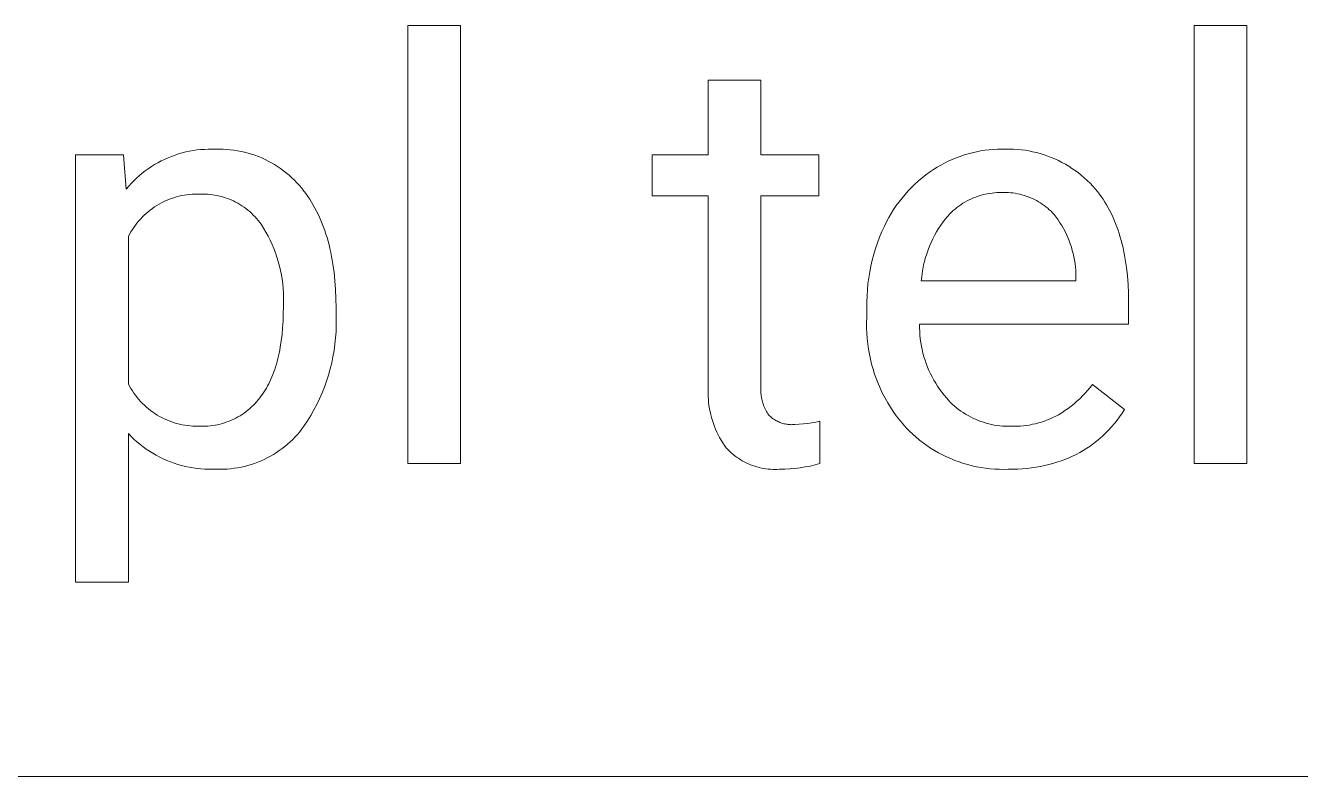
# Model space of a CAD drawing. Header units: millimetres. Extents: x 3269 to 7089, y 1744 to 4413.
# Drawn here: x 6124.9 to 6236, y 1957.3 to 2022.7 of the extents above; entities that cross this region are included whole.
import ezdxf

# ---------------------------------------------------------------- set-up
doc = ezdxf.new("R2010")
doc.units = ezdxf.units.MM
doc.header["$MEASUREMENT"] = 0
doc.layers.add('Domyślny', color=7, linetype='Continuous', true_color=0x000000)

msp = doc.modelspace()

# ---------------------------------------------------------------- linework, layer by layer
at = {"layer": 'Domyślny', "color": 18, "lineweight": 15, "true_color": 0x000000}
for p, q in [((6158.24, 1984.59), (6158.24, 2022.75)), ((6158.24, 2022.75), (6162.83, 2022.75)), ((6162.83, 2022.75), (6162.83, 1984.59)), ((6226.77, 1984.59), (6226.77, 2022.75)), ((6226.77, 2022.75), (6231.36, 2022.75)), ((6231.36, 2022.75), (6231.36, 1984.59)), ((6184.43, 2011.47), (6184.43, 2017.98)), ((6184.43, 2017.98), (6189.02, 2017.98)), ((6189.02, 2017.98), (6189.02, 2011.47)), ((6138.92, 2011.73), (6139.24, 2011.8)), ((6139.24, 2011.8), (6139.56, 2011.86)), ((6139.56, 2011.86), (6139.88, 2011.91)), ((6139.88, 2011.91), (6140.21, 2011.94)), ((6140.21, 2011.94), (6140.54, 2011.96)), ((6140.54, 2011.96), (6140.86, 2011.98)), ((6140.86, 2011.98), (6141.19, 2011.98)), ((6141.19, 2011.98), (6141.52, 2011.97)), ((6141.52, 2011.97), (6141.84, 2011.97)), ((6141.84, 2011.97), (6142.15, 2011.97)), ((6142.15, 2011.97), (6142.47, 2011.95)), ((6142.47, 2011.95), (6142.78, 2011.93)), ((6142.78, 2011.93), (6143.09, 2011.89)), ((6143.09, 2011.89), (6143.41, 2011.84)), ((6143.41, 2011.84), (6143.72, 2011.78)), ((6143.72, 2011.78), (6144.03, 2011.71)), ((6207.79, 2011.75), (6208.15, 2011.82)), ((6208.15, 2011.82), (6208.52, 2011.88)), ((6208.52, 2011.88), (6208.89, 2011.92)), ((6208.89, 2011.92), (6209.25, 2011.95)), ((6209.25, 2011.95), (6209.62, 2011.97)), ((6209.62, 2011.97), (6209.99, 2011.97)), ((6209.99, 2011.97), (6210.33, 2011.98)), ((6210.33, 2011.98), (6210.67, 2011.99)), ((6210.67, 2011.99), (6211.01, 2011.98)), ((6211.01, 2011.98), (6211.35, 2011.95)), ((6211.35, 2011.95), (6211.69, 2011.92)), ((6211.69, 2011.92), (6212.03, 2011.88)), ((6212.03, 2011.88), (6212.36, 2011.82)), ((6212.36, 2011.82), (6212.69, 2011.75)), ((6212.69, 2011.75), (6213.02, 2011.68)), ((6129.3, 1974.25), (6129.3, 2011.47)), ((6129.3, 2011.47), (6133.49, 2011.47)), ((6133.49, 2011.47), (6133.72, 2008.5)), ((6136.19, 2010.63), (6136.47, 2010.8)), ((6136.47, 2010.8), (6136.76, 2010.95)), ((6136.76, 2010.95), (6137.06, 2011.09)), ((6137.06, 2011.09), (6137.36, 2011.23)), ((6137.36, 2011.23), (6137.66, 2011.35)), ((6137.66, 2011.35), (6137.97, 2011.46)), ((6137.97, 2011.46), (6138.28, 2011.56)), ((6138.28, 2011.56), (6138.6, 2011.65)), ((6138.6, 2011.65), (6138.92, 2011.73)), ((6144.03, 2011.71), (6144.33, 2011.63)), ((6144.33, 2011.63), (6144.63, 2011.54)), ((6144.63, 2011.54), (6144.93, 2011.44)), ((6144.93, 2011.44), (6145.23, 2011.33)), ((6145.23, 2011.33), (6145.52, 2011.21)), ((6145.52, 2011.21), (6145.81, 2011.08)), ((6145.81, 2011.08), (6146.09, 2010.94)), ((6146.09, 2010.94), (6146.37, 2010.79)), ((6146.37, 2010.79), (6146.64, 2010.63)), ((6179.54, 2007.92), (6179.54, 2011.47)), ((6179.54, 2011.47), (6184.43, 2011.47)), ((6189.02, 2011.47), (6194.05, 2011.47)), ((6194.05, 2011.47), (6194.05, 2007.92)), ((6204.68, 2010.59), (6205.01, 2010.77)), ((6205.01, 2010.77), (6205.34, 2010.93)), ((6205.34, 2010.93), (6205.68, 2011.08)), ((6205.68, 2011.08), (6206.02, 2011.22)), ((6206.02, 2011.22), (6206.36, 2011.35)), ((6206.36, 2011.35), (6206.72, 2011.47)), ((6206.72, 2011.47), (6207.07, 2011.58)), ((6207.07, 2011.58), (6207.43, 2011.67)), ((6207.43, 2011.67), (6207.79, 2011.75)), ((6213.02, 2011.68), (6213.35, 2011.59)), ((6213.35, 2011.59), (6213.68, 2011.49)), ((6213.68, 2011.49), (6214, 2011.38)), ((6214, 2011.38), (6214.31, 2011.25)), ((6214.31, 2011.25), (6214.63, 2011.12)), ((6214.63, 2011.12), (6214.94, 2010.98)), ((6214.94, 2010.98), (6215.24, 2010.82)), ((6215.24, 2010.82), (6215.54, 2010.66)), ((6215.54, 2010.66), (6215.83, 2010.49)), ((6134.62, 2009.45), (6134.86, 2009.67)), ((6134.86, 2009.67), (6135.11, 2009.88)), ((6135.11, 2009.88), (6135.37, 2010.08)), ((6135.37, 2010.08), (6135.64, 2010.27)), ((6135.64, 2010.27), (6135.91, 2010.46)), ((6135.91, 2010.46), (6136.19, 2010.63)), ((6146.64, 2010.63), (6146.91, 2010.46)), ((6146.91, 2010.46), (6147.17, 2010.28)), ((6147.17, 2010.28), (6147.42, 2010.1)), ((6147.42, 2010.1), (6147.67, 2009.9)), ((6147.67, 2009.9), (6147.91, 2009.7)), ((6147.91, 2009.7), (6148.15, 2009.49)), ((6203.05, 2009.47), (6203.38, 2009.73)), ((6203.38, 2009.73), (6203.71, 2009.97)), ((6203.71, 2009.97), (6204.05, 2010.2)), ((6204.05, 2010.2), (6204.36, 2010.4)), ((6204.36, 2010.4), (6204.68, 2010.59)), ((6215.83, 2010.49), (6216.11, 2010.3)), ((6216.11, 2010.3), (6216.39, 2010.11)), ((6216.39, 2010.11), (6216.67, 2009.91)), ((6216.67, 2009.91), (6216.93, 2009.7)), ((6216.93, 2009.7), (6217.19, 2009.48)), ((6133.72, 2008.5), (6133.93, 2008.75)), ((6133.93, 2008.75), (6134.15, 2008.99)), ((6134.15, 2008.99), (6134.38, 2009.22)), ((6134.38, 2009.22), (6134.62, 2009.45)), ((6148.15, 2009.49), (6148.37, 2009.27)), ((6148.37, 2009.27), (6148.59, 2009.04)), ((6148.59, 2009.04), (6148.8, 2008.81)), ((6148.8, 2008.81), (6149.01, 2008.57)), ((6149.01, 2008.57), (6149.2, 2008.32)), ((6201.85, 2008.35), (6202.14, 2008.64)), ((6202.14, 2008.64), (6202.43, 2008.93)), ((6202.43, 2008.93), (6202.74, 2009.21)), ((6202.74, 2009.21), (6203.05, 2009.47)), ((6217.19, 2009.48), (6217.44, 2009.25)), ((6217.44, 2009.25), (6217.69, 2009.01)), ((6217.69, 2009.01), (6217.92, 2008.76)), ((6217.92, 2008.76), (6218.15, 2008.51)), ((6218.15, 2008.51), (6218.33, 2008.29)), ((6137, 2007.41), (6136.79, 2007.3)), ((6137.21, 2007.5), (6137, 2007.41)), ((6137.43, 2007.59), (6137.21, 2007.5)), ((6137.64, 2007.67), (6137.43, 2007.59)), ((6137.86, 2007.75), (6137.64, 2007.67)), ((6138.09, 2007.82), (6137.86, 2007.75)), ((6138.31, 2007.87), (6138.09, 2007.82)), ((6138.54, 2007.93), (6138.31, 2007.87)), ((6138.77, 2007.97), (6138.54, 2007.93)), ((6139, 2008.01), (6138.77, 2007.97)), ((6139.23, 2008.03), (6139, 2008.01)), ((6139.46, 2008.05), (6139.23, 2008.03)), ((6139.69, 2008.06), (6139.46, 2008.05)), ((6139.93, 2008.07), (6139.69, 2008.06)), ((6140.16, 2008.06), (6139.93, 2008.07)), ((6140.37, 2008.07), (6140.16, 2008.06)), ((6140.59, 2008.06), (6140.37, 2008.07)), ((6140.8, 2008.05), (6140.59, 2008.06)), ((6141.01, 2008.04), (6140.8, 2008.05)), ((6141.22, 2008.01), (6141.01, 2008.04)), ((6141.43, 2007.98), (6141.22, 2008.01)), ((6141.64, 2007.94), (6141.43, 2007.98)), ((6141.85, 2007.89), (6141.64, 2007.94)), ((6142.06, 2007.84), (6141.85, 2007.89)), ((6142.26, 2007.78), (6142.06, 2007.84)), ((6142.46, 2007.71), (6142.26, 2007.78)), ((6142.66, 2007.64), (6142.46, 2007.71)), ((6142.86, 2007.56), (6142.66, 2007.64)), ((6143.06, 2007.47), (6142.86, 2007.56)), ((6143.25, 2007.37), (6143.06, 2007.47)), ((6143.43, 2007.27), (6143.25, 2007.37)), ((6149.2, 2008.32), (6149.38, 2008.09)), ((6149.38, 2008.09), (6149.54, 2007.85)), ((6149.54, 2007.85), (6149.7, 2007.61)), ((6149.7, 2007.61), (6149.86, 2007.36)), ((6149.86, 2007.36), (6150.01, 2007.11)), ((6184.43, 2007.92), (6179.54, 2007.92)), ((6184.43, 1991.24), (6184.43, 2007.92)), ((6194.05, 2007.92), (6189.02, 2007.92)), ((6189.02, 2007.92), (6189.02, 1991.23)), ((6200.81, 2007.06), (6201.05, 2007.4)), ((6201.05, 2007.4), (6201.31, 2007.72)), ((6201.31, 2007.72), (6201.57, 2008.04)), ((6201.57, 2008.04), (6201.85, 2008.35)), ((6206.79, 2007.36), (6206.61, 2007.26)), ((6206.97, 2007.47), (6206.79, 2007.36)), ((6207.16, 2007.56), (6206.97, 2007.47)), ((6207.35, 2007.65), (6207.16, 2007.56)), ((6207.54, 2007.73), (6207.35, 2007.65)), ((6207.73, 2007.81), (6207.54, 2007.73)), ((6207.93, 2007.88), (6207.73, 2007.81)), ((6208.13, 2007.94), (6207.93, 2007.88)), ((6208.33, 2008), (6208.13, 2007.94)), ((6208.54, 2008.05), (6208.33, 2008)), ((6208.74, 2008.09), (6208.54, 2008.05)), ((6208.95, 2008.12), (6208.74, 2008.09)), ((6209.16, 2008.15), (6208.95, 2008.12)), ((6209.36, 2008.17), (6209.16, 2008.15)), ((6209.57, 2008.19), (6209.36, 2008.17)), ((6209.78, 2008.19), (6209.57, 2008.19)), ((6209.99, 2008.19), (6209.78, 2008.19)), ((6210.19, 2008.2), (6209.99, 2008.19)), ((6210.39, 2008.2), (6210.19, 2008.2)), ((6210.58, 2008.19), (6210.39, 2008.2)), ((6210.78, 2008.18), (6210.58, 2008.19)), ((6210.97, 2008.16), (6210.78, 2008.18)), ((6211.17, 2008.13), (6210.97, 2008.16)), ((6211.36, 2008.09), (6211.17, 2008.13)), ((6211.56, 2008.05), (6211.36, 2008.09)), ((6211.75, 2008.01), (6211.56, 2008.05)), ((6211.94, 2007.95), (6211.75, 2008.01)), ((6212.12, 2007.89), (6211.94, 2007.95)), ((6212.31, 2007.83), (6212.12, 2007.89)), ((6212.49, 2007.75), (6212.31, 2007.83)), ((6212.67, 2007.67), (6212.49, 2007.75)), ((6212.85, 2007.59), (6212.67, 2007.67)), ((6213.02, 2007.5), (6212.85, 2007.59)), ((6213.19, 2007.4), (6213.02, 2007.5)), ((6213.36, 2007.3), (6213.19, 2007.4)), ((6218.33, 2008.29), (6218.5, 2008.07)), ((6218.5, 2008.07), (6218.67, 2007.84)), ((6218.67, 2007.84), (6218.83, 2007.61)), ((6218.83, 2007.61), (6218.98, 2007.36)), ((6218.98, 2007.36), (6219.13, 2007.12)), ((6135.28, 2006.22), (6135.11, 2006.06)), ((6135.45, 2006.38), (6135.28, 2006.22)), ((6135.63, 2006.53), (6135.45, 2006.38)), ((6135.81, 2006.67), (6135.63, 2006.53)), ((6136, 2006.81), (6135.81, 2006.67)), ((6136.19, 2006.95), (6136, 2006.81)), ((6136.39, 2007.07), (6136.19, 2006.95)), ((6136.59, 2007.19), (6136.39, 2007.07)), ((6136.79, 2007.3), (6136.59, 2007.19)), ((6143.62, 2007.16), (6143.43, 2007.27)), ((6143.8, 2007.05), (6143.62, 2007.16)), ((6143.98, 2006.93), (6143.8, 2007.05)), ((6144.15, 2006.8), (6143.98, 2006.93)), ((6144.32, 2006.67), (6144.15, 2006.8)), ((6144.48, 2006.54), (6144.32, 2006.67)), ((6144.64, 2006.39), (6144.48, 2006.54)), ((6144.79, 2006.24), (6144.64, 2006.39)), ((6144.94, 2006.09), (6144.79, 2006.24)), ((6150.01, 2007.11), (6150.16, 2006.85)), ((6150.16, 2006.85), (6150.3, 2006.59)), ((6150.3, 2006.59), (6150.43, 2006.32)), ((6150.43, 2006.32), (6150.56, 2006.04)), ((6200.15, 2006.02), (6200.36, 2006.37)), ((6200.36, 2006.37), (6200.58, 2006.72)), ((6200.58, 2006.72), (6200.81, 2007.06)), ((6205.47, 2006.34), (6205.32, 2006.18)), ((6205.62, 2006.48), (6205.47, 2006.34)), ((6205.77, 2006.63), (6205.62, 2006.48)), ((6205.93, 2006.76), (6205.77, 2006.63)), ((6206.09, 2006.89), (6205.93, 2006.76)), ((6206.26, 2007.02), (6206.09, 2006.89)), ((6206.43, 2007.14), (6206.26, 2007.02)), ((6206.61, 2007.26), (6206.43, 2007.14)), ((6213.53, 2007.19), (6213.36, 2007.3)), ((6213.69, 2007.08), (6213.53, 2007.19)), ((6213.84, 2006.96), (6213.69, 2007.08)), ((6214, 2006.83), (6213.84, 2006.96)), ((6214.14, 2006.7), (6214, 2006.83)), ((6214.29, 2006.57), (6214.14, 2006.7)), ((6214.43, 2006.43), (6214.29, 2006.57)), ((6214.56, 2006.29), (6214.43, 2006.43)), ((6214.74, 2006.05), (6214.56, 2006.29)), ((6219.13, 2007.12), (6219.28, 2006.86)), ((6219.28, 2006.86), (6219.42, 2006.61)), ((6219.42, 2006.61), (6219.55, 2006.34)), ((6219.55, 2006.34), (6219.68, 2006.07)), ((6134.37, 2005.16), (6134.25, 2004.97)), ((6134.51, 2005.35), (6134.37, 2005.16)), ((6134.65, 2005.54), (6134.51, 2005.35)), ((6134.8, 2005.71), (6134.65, 2005.54)), ((6134.95, 2005.89), (6134.8, 2005.71)), ((6135.11, 2006.06), (6134.95, 2005.89)), ((6145.08, 2005.93), (6144.94, 2006.09)), ((6145.22, 2005.77), (6145.08, 2005.93)), ((6145.35, 2005.6), (6145.22, 2005.77)), ((6145.48, 2005.43), (6145.35, 2005.6)), ((6145.69, 2005.09), (6145.48, 2005.43)), ((6145.89, 2004.75), (6145.69, 2005.09)), ((6150.56, 2006.04), (6150.68, 2005.76)), ((6150.68, 2005.76), (6150.8, 2005.47)), ((6150.8, 2005.47), (6150.91, 2005.18)), ((6150.91, 2005.18), (6151.02, 2004.88)), ((6199.56, 2004.8), (6199.78, 2005.28)), ((6199.78, 2005.28), (6199.96, 2005.65)), ((6199.96, 2005.65), (6200.15, 2006.02)), ((6204.69, 2005.36), (6204.5, 2005.07)), ((6204.89, 2005.64), (6204.69, 2005.36)), ((6205.1, 2005.92), (6204.89, 2005.64)), ((6205.32, 2006.18), (6205.1, 2005.92)), ((6214.91, 2005.81), (6214.74, 2006.05)), ((6215.07, 2005.57), (6214.91, 2005.81)), ((6215.22, 2005.32), (6215.07, 2005.57)), ((6215.37, 2005.06), (6215.22, 2005.32)), ((6219.68, 2006.07), (6219.8, 2005.79)), ((6219.8, 2005.79), (6219.91, 2005.51)), ((6219.91, 2005.51), (6220.02, 2005.22)), ((6220.02, 2005.22), (6220.13, 2004.93)), ((6134.01, 2004.57), (6133.9, 2004.36)), ((6133.9, 2004.36), (6133.9, 1991.53)), ((6134.12, 2004.77), (6134.01, 2004.57)), ((6134.25, 2004.97), (6134.12, 2004.77)), ((6146.08, 2004.4), (6145.89, 2004.75)), ((6146.26, 2004.05), (6146.08, 2004.4)), ((6146.42, 2003.68), (6146.26, 2004.05)), ((6151.02, 2004.88), (6151.12, 2004.58)), ((6151.12, 2004.58), (6151.21, 2004.27)), ((6151.21, 2004.27), (6151.3, 2003.96)), ((6199.18, 2003.82), (6199.36, 2004.31)), ((6199.36, 2004.31), (6199.56, 2004.8)), ((6203.99, 2004.16), (6203.84, 2003.84)), ((6204.15, 2004.47), (6203.99, 2004.16)), ((6204.32, 2004.77), (6204.15, 2004.47)), ((6204.5, 2005.07), (6204.32, 2004.77)), ((6215.51, 2004.8), (6215.37, 2005.06)), ((6215.64, 2004.54), (6215.51, 2004.8)), ((6215.76, 2004.27), (6215.64, 2004.54)), ((6215.87, 2004), (6215.76, 2004.27)), ((6215.97, 2003.72), (6215.87, 2004)), ((6220.13, 2004.93), (6220.23, 2004.63)), ((6220.23, 2004.63), (6220.32, 2004.32)), ((6220.32, 2004.32), (6220.41, 2004.01)), ((6220.41, 2004.01), (6220.49, 2003.69)), ((6146.58, 2003.32), (6146.42, 2003.68)), ((6146.72, 2002.95), (6146.58, 2003.32)), ((6146.85, 2002.57), (6146.72, 2002.95)), ((6151.3, 2003.96), (6151.39, 2003.64)), ((6151.39, 2003.64), (6151.47, 2003.31)), ((6151.47, 2003.31), (6151.54, 2002.98)), ((6151.54, 2002.98), (6151.61, 2002.64)), ((6198.85, 2002.82), (6199.01, 2003.32)), ((6199.01, 2003.32), (6199.18, 2003.82)), ((6203.46, 2002.87), (6203.36, 2002.54)), ((6203.58, 2003.2), (6203.46, 2002.87)), ((6203.7, 2003.53), (6203.58, 2003.2)), ((6203.84, 2003.84), (6203.7, 2003.53)), ((6216.06, 2003.44), (6215.97, 2003.72)), ((6216.14, 2003.16), (6216.06, 2003.44)), ((6216.21, 2002.88), (6216.14, 2003.16)), ((6216.28, 2002.59), (6216.21, 2002.88)), ((6220.49, 2003.69), (6220.57, 2003.37)), ((6220.57, 2003.37), (6220.64, 2003.04)), ((6220.64, 2003.04), (6220.7, 2002.71)), ((6146.96, 2002.19), (6146.85, 2002.57)), ((6147.07, 2001.8), (6146.96, 2002.19)), ((6147.16, 2001.42), (6147.07, 2001.8)), ((6151.61, 2002.64), (6151.67, 2002.3)), ((6151.67, 2002.3), (6151.73, 2001.95)), ((6151.73, 2001.95), (6151.83, 2001.24)), ((6198.5, 2001.28), (6198.6, 2001.79)), ((6198.6, 2001.79), (6198.72, 2002.31)), ((6198.72, 2002.31), (6198.85, 2002.82)), ((6203.19, 2001.87), (6203.12, 2001.53)), ((6203.27, 2002.21), (6203.19, 2001.87)), ((6203.36, 2002.54), (6203.27, 2002.21)), ((6216.33, 2002.3), (6216.28, 2002.59)), ((6216.38, 2002.01), (6216.33, 2002.3)), ((6216.41, 2001.72), (6216.38, 2002.01)), ((6220.7, 2002.71), (6220.76, 2002.36)), ((6220.76, 2002.36), (6220.82, 2002.02)), ((6220.82, 2002.02), (6220.87, 2001.66)), ((6147.24, 2001.03), (6147.16, 2001.42)), ((6147.3, 2000.64), (6147.24, 2001.03)), ((6151.83, 2001.24), (6151.9, 2000.5)), ((6198.34, 2000.24), (6198.41, 2000.76)), ((6198.41, 2000.76), (6198.5, 2001.28)), ((6203.02, 2000.84), (6202.98, 2000.5)), ((6203.06, 2001.19), (6203.02, 2000.84)), ((6203.12, 2001.53), (6203.06, 2001.19)), ((6216.44, 2001.43), (6216.41, 2001.72)), ((6216.45, 2001.13), (6216.44, 2001.43)), ((6216.46, 2000.84), (6216.45, 2001.13)), ((6216.46, 2000.5), (6216.46, 2000.84)), ((6220.87, 2001.66), (6220.95, 2000.94)), ((6220.95, 2000.94), (6221, 2000.19)), ((6147.35, 2000.24), (6147.3, 2000.64)), ((6147.39, 1999.84), (6147.35, 2000.24)), ((6147.41, 1999.45), (6147.39, 1999.84)), ((6151.9, 2000.5), (6151.96, 1999.74)), ((6151.96, 1999.74), (6151.99, 1998.96)), ((6198.26, 1999.19), (6198.29, 1999.71)), ((6198.29, 1999.71), (6198.34, 2000.24)), ((6202.98, 2000.5), (6216.46, 2000.5)), ((6221, 2000.19), (6221.04, 1999.42)), ((6147.43, 1999.05), (6147.41, 1999.45)), ((6147.41, 1998.26), (6147.42, 1998.65)), ((6147.42, 1998.65), (6147.43, 1999.05)), ((6151.99, 1998.96), (6152, 1998.15)), ((6198.24, 1998.66), (6198.26, 1999.19)), ((6198.24, 1998.13), (6198.24, 1998.66)), ((6221.04, 1999.42), (6221.05, 1998.63)), ((6221.05, 1998.63), (6221.05, 1996.72)), ((6147.38, 1997), (6147.4, 1997.62)), ((6147.4, 1997.62), (6147.41, 1998.26)), ((6152, 1998.15), (6152, 1997.73)), ((6152, 1997.73), (6152.02, 1997.18)), ((6198.24, 1997.29), (6198.24, 1998.13)), ((6147.29, 1995.83), (6147.34, 1996.41)), ((6147.34, 1996.41), (6147.38, 1997)), ((6152.02, 1996.63), (6152, 1996.08)), ((6152.02, 1997.18), (6152.02, 1996.63)), ((6198.22, 1996.84), (6198.24, 1997.29)), ((6198.22, 1996.38), (6198.22, 1996.84)), ((6198.24, 1995.93), (6198.22, 1996.38)), ((6221.05, 1996.72), (6202.84, 1996.72)), ((6202.84, 1996.72), (6202.84, 1996.4)), ((6202.84, 1996.4), (6202.85, 1996.09)), ((6147.14, 1994.74), (6147.22, 1995.27)), ((6147.22, 1995.27), (6147.29, 1995.83)), ((6151.96, 1995.53), (6151.9, 1994.99)), ((6152, 1996.08), (6151.96, 1995.53)), ((6198.27, 1995.48), (6198.24, 1995.93)), ((6198.32, 1995.02), (6198.27, 1995.48)), ((6202.85, 1996.09), (6202.87, 1995.77)), ((6202.87, 1995.77), (6202.9, 1995.45)), ((6202.9, 1995.45), (6202.95, 1995.14)), ((6202.95, 1995.14), (6203, 1994.83)), ((6146.98, 1993.97), (6147.04, 1994.22)), ((6147.04, 1994.22), (6147.09, 1994.48)), ((6147.09, 1994.48), (6147.14, 1994.74)), ((6151.82, 1994.44), (6151.73, 1993.9)), ((6151.9, 1994.99), (6151.82, 1994.44)), ((6198.38, 1994.57), (6198.32, 1995.02)), ((6198.46, 1994.13), (6198.38, 1994.57)), ((6198.55, 1993.68), (6198.46, 1994.13)), ((6203, 1994.83), (6203.06, 1994.52)), ((6203.06, 1994.52), (6203.13, 1994.21)), ((6203.13, 1994.21), (6203.22, 1993.9)), ((6146.65, 1992.79), (6146.73, 1993.02)), ((6146.73, 1993.02), (6146.8, 1993.25)), ((6146.8, 1993.25), (6146.86, 1993.48)), ((6146.86, 1993.48), (6146.92, 1993.73)), ((6146.92, 1993.73), (6146.98, 1993.97)), ((6151.62, 1993.36), (6151.48, 1992.83)), ((6151.73, 1993.9), (6151.62, 1993.36)), ((6198.66, 1993.24), (6198.55, 1993.68)), ((6198.79, 1992.8), (6198.66, 1993.24)), ((6203.22, 1993.9), (6203.31, 1993.6)), ((6203.31, 1993.6), (6203.41, 1993.3)), ((6203.41, 1993.3), (6203.53, 1993)), ((6203.53, 1993), (6203.65, 1992.71)), ((6146.23, 1991.74), (6146.32, 1991.94)), ((6146.32, 1991.94), (6146.41, 1992.15)), ((6146.41, 1992.15), (6146.49, 1992.36)), ((6146.49, 1992.36), (6146.58, 1992.57)), ((6146.58, 1992.57), (6146.65, 1992.79)), ((6151.17, 1991.77), (6150.98, 1991.26)), ((6151.33, 1992.3), (6151.17, 1991.77)), ((6151.48, 1992.83), (6151.33, 1992.3)), ((6198.92, 1992.37), (6198.79, 1992.8)), ((6199.08, 1991.94), (6198.92, 1992.37)), ((6199.25, 1991.52), (6199.08, 1991.94)), ((6203.65, 1992.71), (6203.78, 1992.42)), ((6203.78, 1992.42), (6203.92, 1992.14)), ((6203.92, 1992.14), (6204.08, 1991.86)), ((6204.08, 1991.86), (6204.24, 1991.59)), ((6133.9, 1991.53), (6134.01, 1991.32)), ((6134.01, 1991.32), (6134.13, 1991.12)), ((6134.13, 1991.12), (6134.25, 1990.92)), ((6134.25, 1990.92), (6134.38, 1990.73)), ((6134.38, 1990.73), (6134.52, 1990.54)), ((6145.48, 1990.48), (6145.59, 1990.65)), ((6145.59, 1990.65), (6145.71, 1990.82)), ((6145.71, 1990.82), (6145.82, 1990.99)), ((6145.82, 1990.99), (6145.93, 1991.17)), ((6145.93, 1991.17), (6146.03, 1991.36)), ((6146.03, 1991.36), (6146.13, 1991.55)), ((6146.13, 1991.55), (6146.23, 1991.74)), ((6150.78, 1990.75), (6150.56, 1990.24)), ((6150.98, 1991.26), (6150.78, 1990.75)), ((6184.42, 1990.98), (6184.43, 1991.24)), ((6184.42, 1990.71), (6184.42, 1990.98)), ((6184.42, 1990.44), (6184.42, 1990.71)), ((6189.02, 1991.1), (6189.01, 1990.98)), ((6189.01, 1990.98), (6189.02, 1990.85)), ((6189.02, 1991.23), (6189.02, 1991.1)), ((6189.02, 1990.85), (6189.02, 1990.72)), ((6189.02, 1990.72), (6189.03, 1990.59)), ((6199.43, 1991.1), (6199.25, 1991.52)), ((6199.62, 1990.69), (6199.43, 1991.1)), ((6199.83, 1990.29), (6199.62, 1990.69)), ((6204.24, 1991.59), (6204.41, 1991.32)), ((6204.41, 1991.32), (6204.58, 1991.06)), ((6204.58, 1991.06), (6204.77, 1990.8)), ((6204.77, 1990.8), (6204.97, 1990.55)), ((6217.03, 1990.48), (6217.26, 1990.72)), ((6217.26, 1990.72), (6217.48, 1990.96)), ((6217.48, 1990.96), (6217.69, 1991.22)), ((6217.69, 1991.22), (6217.89, 1991.48)), ((6217.89, 1991.48), (6220.7, 1989.29)), ((6134.52, 1990.54), (6134.66, 1990.35)), ((6134.66, 1990.35), (6134.81, 1990.17)), ((6134.81, 1990.17), (6134.97, 1990)), ((6134.97, 1990), (6135.13, 1989.83)), ((6135.13, 1989.83), (6135.3, 1989.67)), ((6135.3, 1989.67), (6135.47, 1989.51)), ((6144.64, 1989.53), (6144.8, 1989.68)), ((6144.8, 1989.68), (6144.94, 1989.83)), ((6144.94, 1989.83), (6145.08, 1989.98)), ((6145.08, 1989.98), (6145.22, 1990.15)), ((6145.22, 1990.15), (6145.35, 1990.31)), ((6145.35, 1990.31), (6145.48, 1990.48)), ((6150.32, 1989.75), (6150.06, 1989.26)), ((6150.56, 1990.24), (6150.32, 1989.75)), ((6184.44, 1990.17), (6184.42, 1990.44)), ((6184.46, 1989.9), (6184.44, 1990.17)), ((6184.49, 1989.64), (6184.46, 1989.9)), ((6184.53, 1989.37), (6184.49, 1989.64)), ((6189.03, 1990.59), (6189.05, 1990.46)), ((6189.05, 1990.46), (6189.07, 1990.34)), ((6189.07, 1990.34), (6189.09, 1990.21)), ((6189.09, 1990.21), (6189.12, 1990.09)), ((6189.12, 1990.09), (6189.15, 1989.96)), ((6189.15, 1989.96), (6189.19, 1989.84)), ((6189.19, 1989.84), (6189.23, 1989.72)), ((6189.23, 1989.72), (6189.27, 1989.6)), ((6189.27, 1989.6), (6189.32, 1989.48)), ((6200.06, 1989.89), (6199.83, 1990.29)), ((6200.3, 1989.51), (6200.06, 1989.89)), ((6204.97, 1990.55), (6205.17, 1990.31)), ((6205.17, 1990.31), (6205.34, 1990.13)), ((6205.34, 1990.13), (6205.51, 1989.95)), ((6205.51, 1989.95), (6205.68, 1989.78)), ((6205.68, 1989.78), (6205.86, 1989.62)), ((6205.86, 1989.62), (6206.05, 1989.46)), ((6215.77, 1989.39), (6216.04, 1989.59)), ((6216.04, 1989.59), (6216.3, 1989.8)), ((6216.3, 1989.8), (6216.55, 1990.02)), ((6216.55, 1990.02), (6216.79, 1990.24)), ((6216.79, 1990.24), (6217.03, 1990.48)), ((6135.47, 1989.51), (6135.65, 1989.36)), ((6135.65, 1989.36), (6135.84, 1989.22)), ((6135.84, 1989.22), (6136.02, 1989.08)), ((6136.02, 1989.08), (6136.22, 1988.95)), ((6136.22, 1988.95), (6136.42, 1988.82)), ((6136.42, 1988.82), (6136.62, 1988.7)), ((6136.62, 1988.7), (6136.82, 1988.59)), ((6136.82, 1988.59), (6137.03, 1988.49)), ((6137.03, 1988.49), (6137.25, 1988.39)), ((6142.89, 1988.37), (6143.08, 1988.46)), ((6143.08, 1988.46), (6143.27, 1988.55)), ((6143.27, 1988.55), (6143.45, 1988.66)), ((6143.45, 1988.66), (6143.64, 1988.76)), ((6143.64, 1988.76), (6143.81, 1988.88)), ((6143.81, 1988.88), (6143.99, 1988.99)), ((6143.99, 1988.99), (6144.16, 1989.12)), ((6144.16, 1989.12), (6144.32, 1989.25)), ((6144.32, 1989.25), (6144.49, 1989.39)), ((6144.49, 1989.39), (6144.64, 1989.53)), ((6149.79, 1988.78), (6149.51, 1988.31)), ((6150.06, 1989.26), (6149.79, 1988.78)), ((6184.58, 1989.11), (6184.53, 1989.37)), ((6184.64, 1988.85), (6184.58, 1989.11)), ((6184.71, 1988.59), (6184.64, 1988.85)), ((6184.79, 1988.33), (6184.71, 1988.59)), ((6189.32, 1989.48), (6189.37, 1989.37)), ((6189.37, 1989.37), (6189.43, 1989.25)), ((6189.43, 1989.25), (6189.49, 1989.14)), ((6189.49, 1989.14), (6189.56, 1989.03)), ((6189.56, 1989.03), (6189.63, 1988.92)), ((6189.63, 1988.92), (6189.7, 1988.81)), ((6189.7, 1988.81), (6189.77, 1988.75)), ((6189.77, 1988.75), (6189.84, 1988.68)), ((6189.84, 1988.68), (6189.91, 1988.62)), ((6189.91, 1988.62), (6189.99, 1988.56)), ((6189.99, 1988.56), (6190.06, 1988.5)), ((6190.06, 1988.5), (6190.14, 1988.45)), ((6190.14, 1988.45), (6190.22, 1988.4)), ((6200.55, 1989.13), (6200.3, 1989.51)), ((6200.81, 1988.76), (6200.55, 1989.13)), ((6201.09, 1988.39), (6200.81, 1988.76)), ((6206.05, 1989.46), (6206.24, 1989.31)), ((6206.24, 1989.31), (6206.44, 1989.17)), ((6206.44, 1989.17), (6206.64, 1989.03)), ((6206.64, 1989.03), (6206.85, 1988.9)), ((6206.85, 1988.9), (6207.06, 1988.78)), ((6207.06, 1988.78), (6207.27, 1988.66)), ((6207.27, 1988.66), (6207.49, 1988.55)), ((6207.49, 1988.55), (6207.72, 1988.45)), ((6207.72, 1988.45), (6207.94, 1988.35)), ((6213.97, 1988.39), (6214.22, 1988.49)), ((6214.22, 1988.49), (6214.46, 1988.6)), ((6214.46, 1988.6), (6214.7, 1988.72)), ((6214.7, 1988.72), (6214.94, 1988.85)), ((6214.94, 1988.85), (6215.22, 1989.02)), ((6215.22, 1989.02), (6215.5, 1989.2)), ((6215.5, 1989.2), (6215.77, 1989.39)), ((6220.27, 1988.66), (6220.04, 1988.36)), ((6220.49, 1988.97), (6220.27, 1988.66)), ((6220.7, 1989.29), (6220.49, 1988.97)), ((6137.25, 1988.39), (6137.46, 1988.31)), ((6137.46, 1988.31), (6137.68, 1988.22)), ((6137.68, 1988.22), (6137.9, 1988.15)), ((6137.9, 1988.15), (6138.13, 1988.08)), ((6138.13, 1988.08), (6138.35, 1988.03)), ((6138.35, 1988.03), (6138.58, 1987.98)), ((6138.58, 1987.98), (6138.81, 1987.93)), ((6138.81, 1987.93), (6139.04, 1987.9)), ((6139.04, 1987.9), (6139.28, 1987.87)), ((6139.28, 1987.87), (6139.51, 1987.86)), ((6139.51, 1987.86), (6139.74, 1987.85)), ((6139.74, 1987.85), (6139.98, 1987.84)), ((6139.98, 1987.84), (6140.21, 1987.85)), ((6140.21, 1987.85), (6140.42, 1987.85)), ((6140.42, 1987.85), (6140.63, 1987.85)), ((6140.63, 1987.85), (6140.84, 1987.86)), ((6140.84, 1987.86), (6141.05, 1987.88)), ((6141.05, 1987.88), (6141.26, 1987.91)), ((6141.26, 1987.91), (6141.47, 1987.94)), ((6141.47, 1987.94), (6141.68, 1987.98)), ((6141.68, 1987.98), (6141.89, 1988.03)), ((6141.89, 1988.03), (6142.09, 1988.09)), ((6142.09, 1988.09), (6142.29, 1988.15)), ((6142.29, 1988.15), (6142.49, 1988.22)), ((6142.49, 1988.22), (6142.69, 1988.29)), ((6142.69, 1988.29), (6142.89, 1988.37)), ((6148.83, 1987.37), (6148.63, 1987.13)), ((6149.02, 1987.61), (6148.83, 1987.37)), ((6149.2, 1987.85), (6149.02, 1987.61)), ((6149.51, 1988.31), (6149.2, 1987.85)), ((6184.87, 1988.08), (6184.79, 1988.33)), ((6184.96, 1987.82), (6184.87, 1988.08)), ((6185.06, 1987.58), (6184.96, 1987.82)), ((6185.17, 1987.33), (6185.06, 1987.58)), ((6185.29, 1987.09), (6185.17, 1987.33)), ((6190.22, 1988.4), (6190.31, 1988.35)), ((6190.31, 1988.35), (6190.39, 1988.3)), ((6190.39, 1988.3), (6190.48, 1988.26)), ((6190.48, 1988.26), (6190.57, 1988.22)), ((6190.57, 1988.22), (6190.65, 1988.18)), ((6190.65, 1988.18), (6190.74, 1988.15)), ((6190.74, 1988.15), (6190.84, 1988.12)), ((6190.84, 1988.12), (6190.93, 1988.09)), ((6190.93, 1988.09), (6191.02, 1988.06)), ((6191.02, 1988.06), (6191.11, 1988.04)), ((6191.11, 1988.04), (6191.21, 1988.02)), ((6191.21, 1988.02), (6191.3, 1988.01)), ((6191.3, 1988.01), (6191.4, 1988)), ((6191.4, 1988), (6191.5, 1987.99)), ((6191.5, 1987.99), (6191.59, 1987.99)), ((6191.59, 1987.99), (6191.69, 1987.98)), ((6191.69, 1987.98), (6191.78, 1987.99)), ((6191.78, 1987.99), (6191.88, 1987.99)), ((6191.88, 1987.99), (6191.98, 1988)), ((6191.98, 1988), (6192.34, 1988.02)), ((6192.34, 1988.02), (6192.71, 1988.05)), ((6192.71, 1988.05), (6193.08, 1988.09)), ((6193.08, 1988.09), (6193.44, 1988.14)), ((6193.44, 1988.14), (6193.8, 1988.21)), ((6193.8, 1988.21), (6194.16, 1988.29)), ((6194.16, 1988.29), (6194.16, 1984.59)), ((6201.37, 1988.04), (6201.09, 1988.39)), ((6201.67, 1987.7), (6201.37, 1988.04)), ((6201.95, 1987.42), (6201.67, 1987.7)), ((6202.24, 1987.15), (6201.95, 1987.42)), ((6207.94, 1988.35), (6208.17, 1988.27)), ((6208.17, 1988.27), (6208.4, 1988.19)), ((6208.4, 1988.19), (6208.63, 1988.12)), ((6208.63, 1988.12), (6208.87, 1988.05)), ((6208.87, 1988.05), (6209.11, 1988)), ((6209.11, 1988), (6209.35, 1987.95)), ((6209.35, 1987.95), (6209.59, 1987.91)), ((6209.59, 1987.91), (6209.83, 1987.88)), ((6209.83, 1987.88), (6210.07, 1987.86)), ((6210.07, 1987.86), (6210.32, 1987.85)), ((6210.32, 1987.85), (6210.56, 1987.84)), ((6210.56, 1987.84), (6210.81, 1987.84)), ((6210.81, 1987.84), (6211.08, 1987.84)), ((6211.08, 1987.84), (6211.35, 1987.84)), ((6211.35, 1987.84), (6211.61, 1987.86)), ((6211.61, 1987.86), (6211.88, 1987.88)), ((6211.88, 1987.88), (6212.15, 1987.91)), ((6212.15, 1987.91), (6212.42, 1987.95)), ((6212.42, 1987.95), (6212.68, 1988.01)), ((6212.68, 1988.01), (6212.94, 1988.06)), ((6212.94, 1988.06), (6213.2, 1988.13)), ((6213.2, 1988.13), (6213.46, 1988.21)), ((6213.46, 1988.21), (6213.72, 1988.29)), ((6213.72, 1988.29), (6213.97, 1988.39)), ((6219.32, 1987.53), (6219.06, 1987.27)), ((6219.57, 1987.8), (6219.32, 1987.53)), ((6219.81, 1988.07), (6219.57, 1987.8)), ((6220.04, 1988.36), (6219.81, 1988.07)), ((6134.14, 1986.96), (6133.9, 1987.2)), ((6133.9, 1987.2), (6133.9, 1974.25)), ((6134.39, 1986.72), (6134.14, 1986.96)), ((6134.64, 1986.49), (6134.39, 1986.72)), ((6134.9, 1986.27), (6134.64, 1986.49)), ((6135.18, 1986.06), (6134.9, 1986.27)), ((6147.77, 1986.28), (6147.54, 1986.08)), ((6148, 1986.48), (6147.77, 1986.28)), ((6148.22, 1986.69), (6148, 1986.48)), ((6148.43, 1986.91), (6148.22, 1986.69)), ((6148.63, 1987.13), (6148.43, 1986.91)), ((6185.42, 1986.85), (6185.29, 1987.09)), ((6185.55, 1986.62), (6185.42, 1986.85)), ((6185.69, 1986.39), (6185.55, 1986.62)), ((6185.84, 1986.17), (6185.69, 1986.39)), ((6202.54, 1986.89), (6202.24, 1987.15)), ((6202.84, 1986.63), (6202.54, 1986.89)), ((6203.15, 1986.39), (6202.84, 1986.63)), ((6203.48, 1986.16), (6203.15, 1986.39)), ((6217.98, 1986.33), (6217.69, 1986.12)), ((6218.26, 1986.55), (6217.98, 1986.33)), ((6218.54, 1986.78), (6218.26, 1986.55)), ((6218.8, 1987.02), (6218.54, 1986.78)), ((6219.06, 1987.27), (6218.8, 1987.02)), ((6135.45, 1985.86), (6135.18, 1986.06)), ((6135.74, 1985.67), (6135.45, 1985.86)), ((6136.03, 1985.49), (6135.74, 1985.67)), ((6136.32, 1985.32), (6136.03, 1985.49)), ((6136.63, 1985.16), (6136.32, 1985.32)), ((6136.94, 1985.01), (6136.63, 1985.16)), ((6146.28, 1985.23), (6146.01, 1985.09)), ((6146.54, 1985.38), (6146.28, 1985.23)), ((6146.8, 1985.55), (6146.54, 1985.38)), ((6147.05, 1985.72), (6146.8, 1985.55)), ((6147.3, 1985.9), (6147.05, 1985.72)), ((6147.54, 1986.08), (6147.3, 1985.9)), ((6186, 1985.95), (6185.84, 1986.17)), ((6186.13, 1985.81), (6186, 1985.95)), ((6186.28, 1985.67), (6186.13, 1985.81)), ((6186.42, 1985.53), (6186.28, 1985.67)), ((6186.57, 1985.4), (6186.42, 1985.53)), ((6186.73, 1985.28), (6186.57, 1985.4)), ((6186.89, 1985.16), (6186.73, 1985.28)), ((6187.05, 1985.05), (6186.89, 1985.16)), ((6203.8, 1985.94), (6203.48, 1986.16)), ((6204.14, 1985.73), (6203.8, 1985.94)), ((6204.48, 1985.54), (6204.14, 1985.73)), ((6204.83, 1985.35), (6204.48, 1985.54)), ((6205.19, 1985.18), (6204.83, 1985.35)), ((6205.55, 1985.02), (6205.19, 1985.18)), ((6216.16, 1985.23), (6215.83, 1985.09)), ((6216.48, 1985.39), (6216.16, 1985.23)), ((6216.79, 1985.56), (6216.48, 1985.39)), ((6217.1, 1985.74), (6216.79, 1985.56)), ((6217.4, 1985.93), (6217.1, 1985.74)), ((6217.69, 1986.12), (6217.4, 1985.93)), ((6137.25, 1984.87), (6136.94, 1985.01)), ((6137.57, 1984.74), (6137.25, 1984.87)), ((6137.89, 1984.62), (6137.57, 1984.74)), ((6138.21, 1984.52), (6137.89, 1984.62)), ((6138.54, 1984.42), (6138.21, 1984.52)), ((6138.88, 1984.34), (6138.54, 1984.42)), ((6139.21, 1984.27), (6138.88, 1984.34)), ((6139.55, 1984.21), (6139.21, 1984.27)), ((6139.89, 1984.16), (6139.55, 1984.21)), ((6140.23, 1984.12), (6139.89, 1984.16)), ((6140.57, 1984.1), (6140.23, 1984.12)), ((6140.91, 1984.09), (6140.57, 1984.1)), ((6141.25, 1984.09), (6140.91, 1984.09)), ((6141.6, 1984.1), (6141.25, 1984.09)), ((6141.9, 1984.09), (6141.6, 1984.1)), ((6142.21, 1984.1), (6141.9, 1984.09)), ((6142.51, 1984.11), (6142.21, 1984.1)), ((6142.81, 1984.14), (6142.51, 1984.11)), ((6143.12, 1984.18), (6142.81, 1984.14)), ((6143.42, 1984.22), (6143.12, 1984.18)), ((6143.72, 1984.28), (6143.42, 1984.22)), ((6144.01, 1984.35), (6143.72, 1984.28)), ((6144.31, 1984.42), (6144.01, 1984.35)), ((6144.6, 1984.51), (6144.31, 1984.42)), ((6144.89, 1984.61), (6144.6, 1984.51)), ((6145.17, 1984.71), (6144.89, 1984.61)), ((6145.46, 1984.83), (6145.17, 1984.71)), ((6145.73, 1984.95), (6145.46, 1984.83)), ((6146.01, 1985.09), (6145.73, 1984.95)), ((6162.83, 1984.59), (6158.24, 1984.59)), ((6187.22, 1984.94), (6187.05, 1985.05)), ((6187.39, 1984.84), (6187.22, 1984.94)), ((6187.56, 1984.74), (6187.39, 1984.84)), ((6187.74, 1984.65), (6187.56, 1984.74)), ((6187.92, 1984.57), (6187.74, 1984.65)), ((6188.11, 1984.49), (6187.92, 1984.57)), ((6188.29, 1984.42), (6188.11, 1984.49)), ((6188.48, 1984.36), (6188.29, 1984.42)), ((6188.67, 1984.3), (6188.48, 1984.36)), ((6188.86, 1984.25), (6188.67, 1984.3)), ((6189.06, 1984.2), (6188.86, 1984.25)), ((6189.25, 1984.17), (6189.06, 1984.2)), ((6189.45, 1984.14), (6189.25, 1984.17)), ((6189.65, 1984.11), (6189.45, 1984.14)), ((6189.84, 1984.09), (6189.65, 1984.11)), ((6190.04, 1984.08), (6189.84, 1984.09)), ((6190.24, 1984.08), (6190.04, 1984.08)), ((6190.44, 1984.08), (6190.24, 1984.08)), ((6190.64, 1984.09), (6190.44, 1984.08)), ((6191.09, 1984.11), (6190.64, 1984.09)), ((6191.53, 1984.13), (6191.09, 1984.11)), ((6191.98, 1984.17), (6191.53, 1984.13)), ((6192.42, 1984.23), (6191.98, 1984.17)), ((6192.86, 1984.3), (6192.42, 1984.23)), ((6193.3, 1984.38), (6192.86, 1984.3)), ((6193.73, 1984.48), (6193.3, 1984.38)), ((6194.16, 1984.59), (6193.73, 1984.48)), ((6205.92, 1984.87), (6205.55, 1985.02)), ((6206.29, 1984.73), (6205.92, 1984.87)), ((6206.66, 1984.61), (6206.29, 1984.73)), ((6207.04, 1984.5), (6206.66, 1984.61)), ((6207.43, 1984.4), (6207.04, 1984.5)), ((6207.81, 1984.31), (6207.43, 1984.4)), ((6208.2, 1984.24), (6207.81, 1984.31)), ((6208.59, 1984.18), (6208.2, 1984.24)), ((6208.99, 1984.14), (6208.59, 1984.18)), ((6209.38, 1984.11), (6208.99, 1984.14)), ((6209.77, 1984.09), (6209.38, 1984.11)), ((6210.17, 1984.08), (6209.77, 1984.09)), ((6210.57, 1984.09), (6210.17, 1984.08)), ((6210.98, 1984.09), (6210.57, 1984.09)), ((6211.4, 1984.11), (6210.98, 1984.09)), ((6211.8, 1984.13), (6211.4, 1984.11)), ((6212.2, 1984.17), (6211.8, 1984.13)), ((6212.59, 1984.22), (6212.2, 1984.17)), ((6212.98, 1984.27), (6212.59, 1984.22)), ((6213.36, 1984.34), (6212.98, 1984.27)), ((6213.73, 1984.41), (6213.36, 1984.34)), ((6214.1, 1984.5), (6213.73, 1984.41)), ((6214.46, 1984.6), (6214.1, 1984.5)), ((6214.81, 1984.71), (6214.46, 1984.6)), ((6215.16, 1984.82), (6214.81, 1984.71)), ((6215.5, 1984.95), (6215.16, 1984.82)), ((6215.83, 1985.09), (6215.5, 1984.95)), ((6231.36, 1984.59), (6226.77, 1984.59)), ((6133.9, 1974.25), (6129.3, 1974.25)), ((5644.93, 1957.34), (7088.52, 1957.34))]:
    msp.add_line(p, q, dxfattribs=at)

doc.saveas('drawing.dxf')
